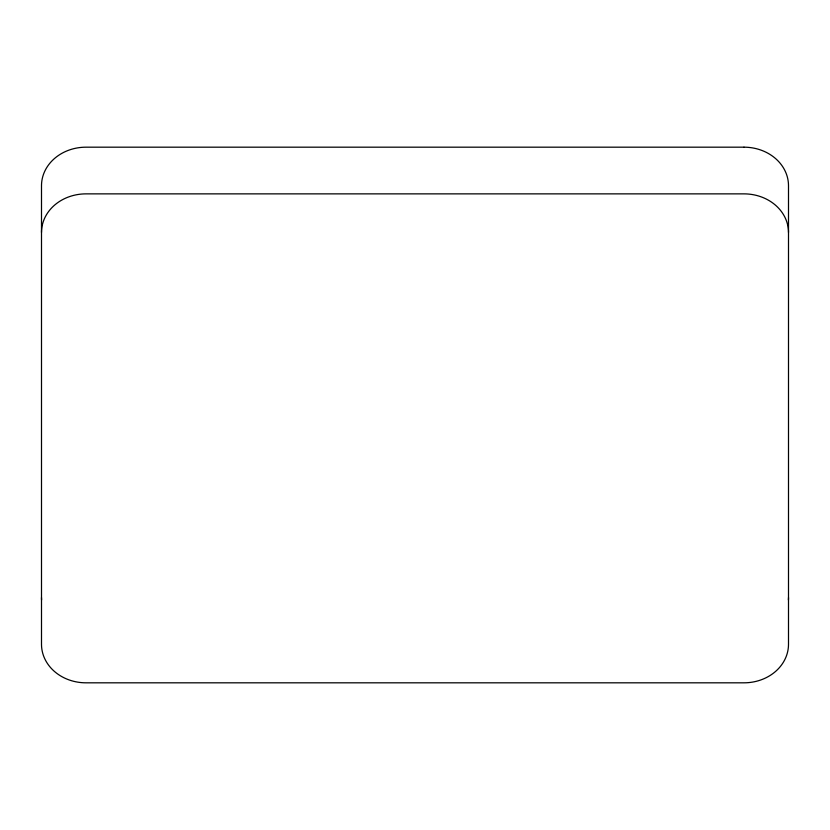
<?xml version="1.0" encoding="UTF-8"?>
<svg xmlns="http://www.w3.org/2000/svg" width="830" height="830" viewBox="0 0 830 830"><rect width="100%" height="100%" fill="white"/><g stroke="black" fill="none" stroke-linecap="round" stroke-linejoin="round"><path stroke-width="1.25" d="M41.5 232.421A44.519 38.553 0 0 1 86.019 193.867L743.981 193.867A44.519 38.553 0 0 1 788.5 232.421M41.583 599.966A44.519 38.553 0 0 1 41.5 597.579M788.5 597.579A44.519 38.553 0 0 1 788.417 599.966M743.981 147.18L86.019 147.18A44.519 38.553 0 0 0 41.5 185.733L41.5 644.267A44.519 38.553 0 0 0 86.019 682.82L743.981 682.82A44.519 38.553 0 0 0 788.5 644.267L788.5 185.733A44.519 38.553 0 0 0 743.981 147.18"/></g></svg>
